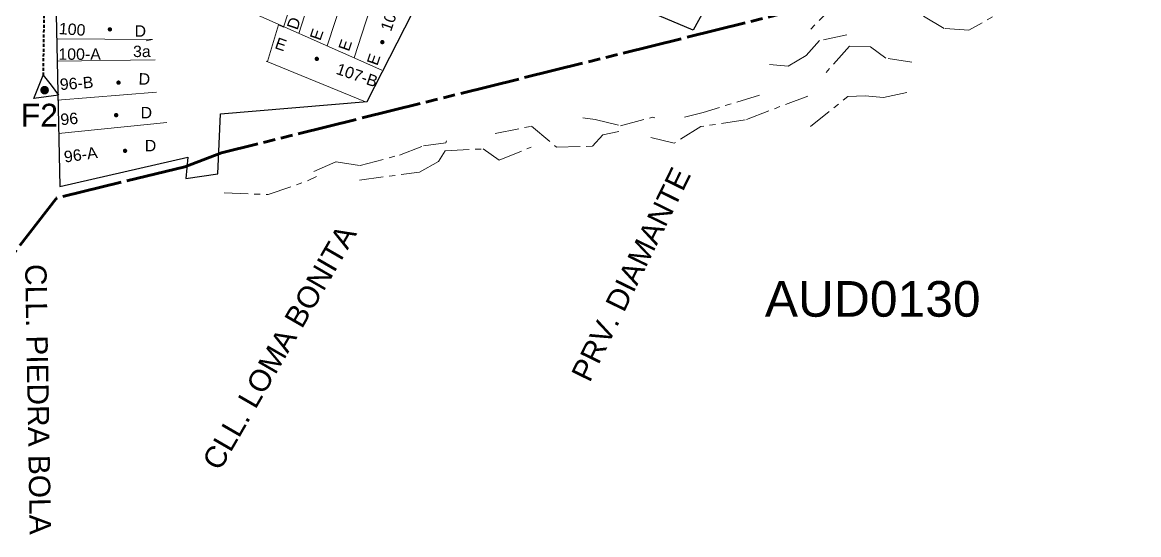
# Model space of a CAD drawing. Header units: inches. Extents: x 1659 to 2293, y 398 to 978.
# Drawn here: x 2040.2 to 2226.9, y 452.7 to 538.3 of the extents above; entities that cross this region are included whole.
import ezdxf

# ---------------------------------------------------------------- set-up
doc = ezdxf.new("R2010")
doc.units = ezdxf.units.IN
doc.header["$MEASUREMENT"] = 0
for name, pattern in [('TLSIGC_002', [0.8, 0.5, -0.3]), ('TLSIGC_004', [7, 4, -1, 1, -1]), ('TLSIGC_007', [28, 10, -1, 10, -1, 2, -1, 2, -1])]:
    doc.linetypes.add(name, pattern=pattern)
for name, color, linetype, lineweight in [('CABLE EXISTENTE AEREO SECUNDARIO', 82, 'TLSIGC_002', 40), ('CLASIFICACION TIPO COMERCIAL TERCERA', 156, 'Continuous', 9), ('CLASIFICACION TIPO RESIDENCIAL D', 156, 'Continuous', 9), ('CLASIFICACION TIPO RESIDENCIAL E', 156, 'Continuous', 9), ('CLIENTES RESIDENCIALES D', 82, 'TLSIGC_004', 9), ('CLIENTES RESIDENCIALES E', 82, 'TLSIGC_004', 9), ('DISTRITO', 42, 'TLSIGC_007', 60), ('LOTIFICACION 2003', 252, 'Continuous', 15), ('NOMBRE DE CALLES', 92, 'TLSIGC_017', 5), ('NUMEROS OFICIALES', 92, 'Continuous', 5), ('PLANIMETRIA 2003', 12, 'Continuous', 30), ('POSTES EXISTENTES SECUNDARIOS', 82, 'Continuous', 30), ('RIOS', 161, 'TLSIGC_004', 20), ('TERMINAL EXISTENTE EN POSTE', 82, 'Continuous', 30)]:
    doc.layers.add(name, color=color, linetype=linetype, lineweight=lineweight)
doc.styles.get("Standard").update_dxf_attribs({"font": 'arial.ttf'})
doc.linetypes.add('TLSIGC_017', pattern='A,0.5,["=",Standard,S=1.6,R=0,X=-0.2,Y=-0.8],0.5', length=1)

msp = doc.modelspace()

# ---------------------------------------------------------------- hatches: boundary and pattern name
at = {"layer": 'CLIENTES RESIDENCIALES D'}
h = msp.add_hatch(color=256, dxfattribs=at)
edge = h.paths.add_edge_path()
edge.add_arc((2054.8, 537.15), 0.367, 0, 360)
h = msp.add_hatch(color=256, dxfattribs=at)
edge = h.paths.add_edge_path()
edge.add_arc((2055.85, 522.81), 0.367, 0, 360)
h = msp.add_hatch(color=256, dxfattribs=at)
edge = h.paths.add_edge_path()
edge.add_arc((2057.34, 516.85), 0.367, 0, 360)
at = {"layer": 'CLIENTES RESIDENCIALES E'}
h = msp.add_hatch(color=256, dxfattribs=at)
edge = h.paths.add_edge_path()
edge.add_arc((2100.37, 535.02), 0.367, 0, 360)
h = msp.add_hatch(color=256, dxfattribs=at)
edge = h.paths.add_edge_path()
edge.add_arc((2089.41, 532.22), 0.367, 0, 360)
h = msp.add_hatch(color=256, dxfattribs=at)
edge = h.paths.add_edge_path()
edge.add_arc((2056.24, 528.25), 0.367, 0, 360)
at = {"layer": 'POSTES EXISTENTES SECUNDARIOS'}
h = msp.add_hatch(color=256, dxfattribs=at)
edge = h.paths.add_edge_path()
edge.add_arc((2043.88, 526.99), 0.726, 0, 360)

# ---------------------------------------------------------------- linework, layer by layer
at = {"layer": 'CABLE EXISTENTE AEREO SECUNDARIO'}
msp.add_line((2043.67, 529.42), (2044.17, 563.58), dxfattribs=at)
at = {"layer": 'DISTRITO'}
msp.add_lwpolyline([(2226.88, 566.93), (2215.4, 551.72), (2073.47, 516.51), (2067.35, 514.18), (2045.86, 508.96), (2034.65, 494.4), (1997.32, 502.74), (1985.34, 536.01), (1957.83, 542.94), (1912.01, 523.82), (1884.17, 527.27), (1889.32, 551.15), (1892.43, 571.64), (1896.62, 597.84), (1899.67, 607.19), (1903.29, 618.51), (1894.96, 621.58), (1903.34, 648.9), (1910.61, 669.72), (1919.85, 668.48), (1957.32, 750.72)], dxfattribs=at)
at = {"layer": 'LOTIFICACION 2003'}
for p, q in [((2100.3, 530.32), (2045.47, 554.71)), ((2090.92, 550.35), (2086.38, 536.47)), ((2095.47, 547.71), (2091.13, 534.41)), ((2099.96, 545.63), (2095.65, 532.38)), ((2045.92, 531.83), (2062.39, 532.07)), ((2097.54, 525.04), (2080.95, 531.81)), ((2046.01, 525.29), (2062.59, 526.67)), ((2046.18, 519.75), (2064.3, 521.59))]:
    msp.add_line(p, q, dxfattribs=at)
for points in [[(2088.3, 551.26), (2083.85, 537.54), (2082.98, 537.91), (2081.14, 531.77)], [(2045.98, 535.56), (2061.93, 535.45), (2060.87, 535.24), (2060.87, 535.24)]]:
    msp.add_lwpolyline(points, dxfattribs=at)
at = {"layer": 'PLANIMETRIA 2003'}
for points in [[(2146.17, 598.97), (2178.99, 585.27), (2152.34, 537.04), (2122.18, 549.78), (2146.35, 599.33)], [(2048.32, 570.73), (2045.42, 558.03), (2046.41, 510.86), (2067.85, 515.8), (2067.49, 512.21), (2072.85, 513), (2073.3, 523.01), (2097.85, 525.07), (2106.66, 542.38), (2048.34, 570.65)]]:
    msp.add_lwpolyline(points, dxfattribs=at)
at = {"layer": 'RIOS'}
for points in [[(2219.38, 545.75), (2206.75, 541.75), (2198.48, 537.01), (2194.35, 537.3), (2186.34, 542.05), (2176.25, 541.46), (2171.48, 536.64)], [(2178.08, 536.26), (2173.51, 535.27), (2171.29, 532.81), (2168.23, 530.98), (2165.14, 531.28)], [(2188.95, 531.65), (2184.59, 532.35), (2182.02, 534.25), (2178.51, 534.34), (2174.62, 529.95), (2174.62, 529.95)], [(2172, 520.9), (2178.24, 525.94), (2181.12, 526.06), (2184.21, 525.76), (2188.77, 526.74)], [(2171.55, 526.01), (2161.05, 522.02), (2153.62, 520.9), (2149.17, 518.12), (2144.9, 519.16)], [(2163.47, 526.17), (2154.02, 523.26), (2150.94, 522.49)], [(2133.93, 522.38), (2135.96, 522.08), (2140.22, 521.05), (2145.62, 522.47), (2145.94, 522.36)], [(2119.27, 519.76), (2125.32, 520.96), (2129.49, 517.47), (2135.55, 517.62), (2137.24, 519.54), (2139.91, 520.08)], [(2088.91, 513.4), (2092.62, 515.03), (2096.66, 514.4), (2103.25, 516.14), (2107.26, 517.66), (2110.98, 518.21), (2111.09, 518.53)], [(2096.56, 511.96), (2106.56, 513.29), (2109.77, 515.08), (2110.9, 516.83), (2117.23, 517.17), (2119.93, 515.29), (2125.24, 517.44)], [(2073.94, 509.8), (2081.27, 509.53), (2088.07, 511.92), (2089.34, 512.55)]]:
    msp.add_lwpolyline(points, dxfattribs=at)
at = {"layer": 'TERMINAL EXISTENTE EN POSTE'}
msp.add_lwpolyline([(2046.23, 526.13), (2042.06, 525.57), (2043.65, 529.47), (2044.95, 527.8), (2046.23, 526.13)], dxfattribs=at)

# ---------------------------------------------------------------- texts
at = {"layer": 'CLASIFICACION TIPO COMERCIAL TERCERA'}
msp.add_text('3a', height=1.906, dxfattribs=at).set_placement((2058.67, 532.52))
at = {"layer": 'CLASIFICACION TIPO RESIDENCIAL D'}
for p in [(2058.92, 535.92), (2059.93, 522.28), (2060.63, 516.77)]:
    msp.add_text('D', height=1.91, dxfattribs=at).set_placement(p)
at = {"layer": 'CLASIFICACION TIPO RESIDENCIAL E'}
for s, rotation, p in [('D', 71, (2086.15, 536.94)), ('E', 71, (2089.99, 535.16)), ('E', 341, (2082.25, 534.04)), ('E', 71, (2094.77, 533.36)), ('E', 71, (2099.52, 530.98)), ('D', 358, (2059.57, 527.94))]:
    msp.add_text(s, height=1.91, rotation=rotation, dxfattribs=at).set_placement(p)
at = {"layer": 'DISTRITO'}
msp.add_text('AUD0130', height=5.958, dxfattribs=at).set_placement((2164.35, 489.12))
at = {"layer": 'NOMBRE DE CALLES'}
for s, rotation, p in [('PRV. DIAMANTE', 64, (2135.05, 477.97)), ('CLL. LOMA BONITA', 60, (2073.17, 463.17)), ('CLL. PIEDRA BOLA', 271, (2040.61, 497.9))]:
    msp.add_text(s, height=3.5745, rotation=rotation, dxfattribs=at).set_placement(p)
at = {"layer": 'NUMEROS OFICIALES'}
for s, rotation, p in [('107-A', 71, (2101.81, 536.68)), ('100', 356, (2046.21, 536.37)), ('107-B', 341, (2092.48, 529.76)), ('96-B', 4, (2046.49, 527)), ('96', 5, (2046.61, 521.12)), ('96-A', 8, (2047.26, 514.88))]:
    msp.add_text(s, height=1.906, rotation=rotation, dxfattribs=at).set_placement(p)
msp.add_text('100-A', height=1.906, dxfattribs=at).set_placement((2046.18, 532.06))
at = {"layer": 'TERMINAL EXISTENTE EN POSTE'}
msp.add_text('F2', height=3.827, dxfattribs=at).set_placement((2039.88, 520.89))

doc.saveas('drawing.dxf')
